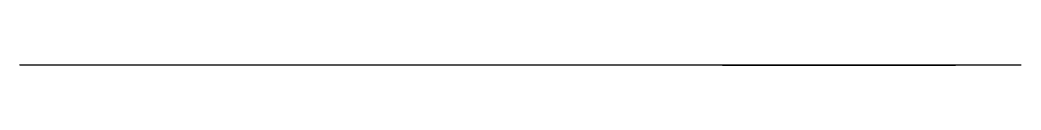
# Model space of a CAD drawing. Header units: millimetres. Extents: x 7.9 to 25.4, y 0 to 0.
import ezdxf

# ---------------------------------------------------------------- set-up
doc = ezdxf.new("R2010")
doc.units = ezdxf.units.MM
doc.layers.get('0').update_dxf_attribs({"color": 173, "true_color": 0x5858e1})

msp = doc.modelspace()

# ---------------------------------------------------------------- linework, layer by layer
at = {"color": 46, "true_color": 0x876e08, "extrusion": (0, -1, -1.19209e-07)}
msp.add_lwpolyline([(19.183, 4.942), (19.086, 5.129), (18.996, 5.32), (18.912, 5.514), (18.835, 5.711), (18.702, 6.113), (18.646, 6.316), (18.598, 6.521), (18.558, 6.727), (18.528, 6.935), (18.491, 7.352), (18.471, 8.192), (16.566, 8.192), (16.566, 10.684), (16.344, 10.763), (16.127, 10.854), (15.914, 10.956), (15.707, 11.069), (15.506, 11.193), (15.311, 11.328), (15.123, 11.473), (14.944, 11.627), (14.863, 11.705), (14.786, 11.787), (14.713, 11.874), (14.644, 11.963), (14.579, 12.056), (14.517, 12.152), (14.401, 12.352), (14.295, 12.559), (14.195, 12.772), (14.006, 13.203), (13.866, 13.503), (13.713, 13.795), (13.545, 14.081), (13.364, 14.358), (13.085, 14.733), (12.782, 15.089), (12.455, 15.423), (12.107, 15.734), (11.804, 15.973), (11.488, 16.193), (11.324, 16.293), (11.157, 16.387), (10.985, 16.473), (10.81, 16.551), (10.644, 16.615), (10.476, 16.674), (10.13, 16.774), (9.776, 16.852), (9.414, 16.911), (9.048, 16.953), (8.677, 16.98), (7.932, 17), (7.922, -88.486), (25.375, -88.486), (25.375, -11.153), (20.17, -11.153), (20.17, -9.064), (20.471, -8.918), (20.763, -8.758), (21.046, -8.584), (21.32, -8.398), (21.584, -8.2), (21.838, -7.99), (22.082, -7.768), (22.314, -7.535), (22.536, -7.291), (22.745, -7.037), (22.943, -6.773), (23.128, -6.5), (23.301, -6.217), (23.46, -5.926), (23.606, -5.626), (23.737, -5.319), (23.854, -5.006), (23.955, -4.688), (24.041, -4.367), (24.111, -4.044), (24.165, -3.718), (24.204, -3.391), (24.227, -3.062), (24.235, -2.733), (24.227, -2.404), (24.204, -2.075), (24.165, -1.748), (24.111, -1.422), (24.041, -1.098), (23.955, -0.778), (23.854, -0.46), (23.737, -0.147), (23.553, 0.273), (23.343, 0.678), (23.108, 1.066), (22.848, 1.437), (22.566, 1.79), (22.262, 2.124), (21.936, 2.437), (21.591, 2.729), (20.247, 3.746), (19.935, 4.015), (19.788, 4.155), (19.649, 4.301), (19.518, 4.451), (19.395, 4.608), (19.284, 4.771), (19.232, 4.856)], close=True, dxfattribs=at)

doc.saveas('drawing.dxf')
